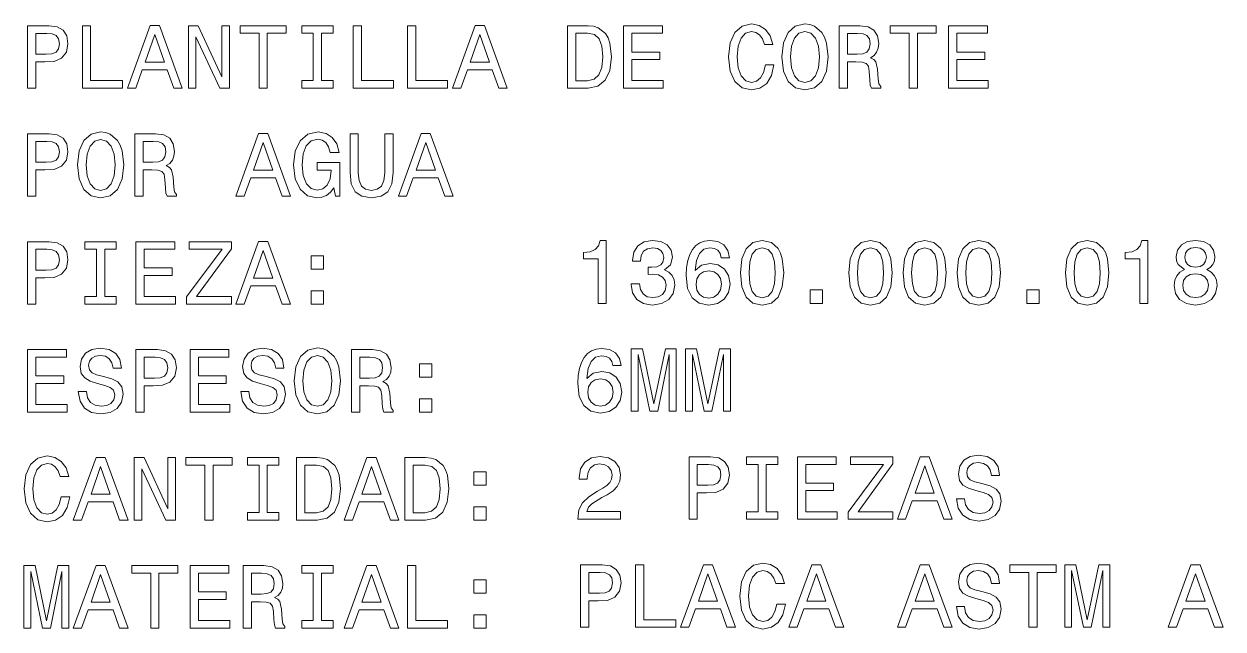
# Model space of a CAD drawing. Extents: x 15 to 1174, y 15 to 826.
# Drawn here: x 92.2 to 159.4, y 663.3 to 697.2 of the extents above; entities that cross this region are included whole.
import ezdxf

# ---------------------------------------------------------------- set-up
doc = ezdxf.new("R2010")
doc.units = 0
doc.layers.get('0').update_dxf_attribs({"linetype": 'CONTINUOUS'})

msp = doc.modelspace()

# ---------------------------------------------------------------- linework, layer by layer
at = {"color": 7, "lineweight": 13}
for points in [[(92.362778, 693.619324), (92.826759, 693.619324), (92.826759, 695.096985), (93.341164, 695.096985), (93.860619, 695.122192), (94.274162, 695.298706), (94.541458, 695.641663), (94.632233, 696.110657), (94.56163, 696.544373), (94.359901, 696.862122), (94.027046, 697.053772), (93.573158, 697.119324), (92.362778, 697.119324)], [(95.439148, 693.619324), (97.688431, 693.619324), (97.688431, 694.042969), (95.90313, 694.042969), (95.90313, 697.119324), (95.439148, 697.119324)], [(97.965805, 693.619324), (98.429787, 693.619324), (98.797935, 694.648132), (100.194916, 694.648132), (100.563065, 693.619324), (101.037132, 693.619324), (99.756149, 697.12439), (99.241745, 697.12439)], [(101.385117, 693.619324), (101.803703, 693.619324), (101.803703, 696.488892), (103.145203, 693.619324), (103.68483, 693.619324), (103.68483, 697.119324), (103.261192, 697.119324), (103.261192, 694.249756), (101.93483, 697.119324), (101.385117, 697.119324)], [(105.339005, 693.619324), (105.802979, 693.619324), (105.802979, 696.695679), (106.862061, 696.695679), (106.862061, 697.119324), (104.274887, 697.119324), (104.274887, 696.695679), (105.339005, 696.695679)], [(108.375031, 694.042969), (107.729492, 694.042969), (107.729492, 693.619324), (109.484543, 693.619324), (109.484543, 694.042969), (108.839005, 694.042969), (108.839005, 696.695679), (109.484543, 696.695679), (109.484543, 697.119324), (107.729492, 697.119324), (107.729492, 696.695679), (108.375031, 696.695679)], [(110.619263, 693.619324), (112.868546, 693.619324), (112.868546, 694.042969), (111.083244, 694.042969), (111.083244, 697.119324), (110.619263, 697.119324)], [(113.655289, 693.619324), (115.904572, 693.619324), (115.904572, 694.042969), (114.119263, 694.042969), (114.119263, 697.119324), (113.655289, 697.119324)], [(116.181946, 693.619324), (116.64592, 693.619324), (117.014076, 694.648132), (118.411057, 694.648132), (118.779205, 693.619324), (119.253273, 693.619324), (117.97229, 697.12439), (117.457886, 697.12439)], [(123.782089, 697.119324), (122.617104, 697.119324), (122.617104, 693.619324), (123.782089, 693.619324), (124.331802, 693.730286), (124.740295, 694.068176), (124.992462, 694.617859), (125.083237, 695.369324), (125.002548, 696.135864), (124.901688, 696.438477), (124.760475, 696.680542), (124.351974, 697.008362), (124.084686, 697.08905)], [(125.764076, 693.619324), (127.983093, 693.619324), (127.983093, 694.042969), (126.22805, 694.042969), (126.22805, 695.228088), (127.791458, 695.228088), (127.791458, 695.646729), (126.22805, 695.646729), (126.22805, 696.695679), (127.942749, 696.695679), (127.942749, 697.119324), (125.764076, 697.119324)], [(133.712204, 694.920471), (133.611328, 694.496826), (133.444916, 694.194275), (133.212921, 694.007629), (132.940582, 693.947144), (132.612778, 694.037903), (132.355576, 694.310242), (132.184097, 694.754028), (132.128632, 695.369324), (132.184097, 695.979553), (132.350525, 696.428406), (132.607727, 696.700745), (132.940582, 696.79657), (133.182663, 696.746155), (133.389435, 696.604919), (133.550812, 696.377991), (133.661774, 696.065308), (134.140869, 696.065308), (133.989578, 696.544373), (133.727325, 696.907532), (133.369263, 697.13446), (132.940582, 697.215149), (132.406006, 697.08905), (131.997498, 696.736023), (131.73526, 696.156067), (131.64447, 695.369324), (131.73526, 694.582581), (131.997498, 694.002625), (132.406006, 693.644531), (132.940582, 693.523499), (133.409607, 693.619324), (133.787842, 693.886597), (134.055145, 694.325378), (134.19635, 694.920471)], [(134.635101, 695.369324), (134.725891, 694.582581), (134.988129, 694.002625), (135.396637, 693.644531), (135.931213, 693.523499), (136.460754, 693.644531), (136.874298, 694.002625), (137.1315, 694.582581), (137.227325, 695.369324), (137.1315, 696.151001), (137.020554, 696.46875), (136.874298, 696.731018), (136.460754, 697.08905), (136.208588, 697.179871), (135.931213, 697.215149), (135.391602, 697.08905), (134.983093, 696.736023), (134.725891, 696.156067)], [(137.842606, 693.619324), (138.311615, 693.619324), (138.311615, 695.096985), (138.790726, 695.096985), (139.143753, 695.081848), (139.365662, 695.01123), (139.486694, 694.844849), (139.537125, 694.547302), (139.562347, 694.093384), (139.592606, 693.795837), (139.653122, 693.619324), (140.182663, 693.619324), (140.182663, 693.715149), (140.066666, 693.856384), (140.026321, 694.118591), (139.991013, 694.683472), (139.905273, 695.102051), (139.789291, 695.233154), (139.607727, 695.328979), (139.809464, 695.455078), (139.950668, 695.631592), (140.041443, 695.853455), (140.071716, 696.120789), (140.001099, 696.544373), (139.799377, 696.862122), (139.466522, 697.053772), (139.012634, 697.119324), (137.842606, 697.119324)], [(141.771271, 693.619324), (142.23526, 693.619324), (142.23526, 696.695679), (143.294327, 696.695679), (143.294327, 697.119324), (140.707153, 697.119324), (140.707153, 696.695679), (141.771271, 696.695679)], [(143.980209, 693.619324), (146.199234, 693.619324), (146.199234, 694.042969), (144.444183, 694.042969), (144.444183, 695.228088), (146.007584, 695.228088), (146.007584, 695.646729), (144.444183, 695.646729), (144.444183, 696.695679), (146.158875, 696.695679), (146.158875, 697.119324), (143.980209, 697.119324)], [(93.447075, 696.690674), (93.749664, 696.6604), (93.971573, 696.564575), (94.102692, 696.388062), (94.148087, 696.110657), (94.097649, 695.818176), (93.961487, 695.641663), (93.729492, 695.550903), (93.411774, 695.525635), (92.826759, 695.525635), (92.826759, 696.690674)], [(98.95932, 695.076843), (99.498947, 696.620056), (100.038574, 695.076843)], [(117.175461, 695.076843), (117.715088, 696.620056), (118.254715, 695.076843)], [(123.74678, 696.700745), (124.130066, 696.625061), (124.392319, 696.393127), (124.54866, 695.979553), (124.599091, 695.369324), (124.54361, 694.779236), (124.387276, 694.365723), (124.11998, 694.118591), (123.74678, 694.037903), (123.086121, 694.037903), (123.086121, 696.700745)], [(135.119263, 695.369324), (135.174744, 695.979553), (135.341156, 696.428406), (135.598358, 696.700745), (135.931213, 696.79657), (136.259033, 696.700745), (136.516235, 696.42334), (136.682663, 695.974487), (136.743179, 695.369324), (136.682663, 694.759094), (136.516235, 694.310242), (136.259033, 694.037903), (135.931213, 693.947144), (135.598358, 694.037903), (135.341156, 694.310242), (135.174744, 694.754028)], [(138.8815, 696.690674), (139.189148, 696.6604), (139.406006, 696.564575), (139.542175, 696.388062), (139.587555, 696.110657), (139.537125, 695.818176), (139.400955, 695.641663), (139.168976, 695.550903), (138.851242, 695.525635), (138.311615, 695.525635), (138.311615, 696.690674)], [(92.362778, 687.57251), (92.826759, 687.57251), (92.826759, 689.050171), (93.341164, 689.050171), (93.860619, 689.075378), (94.274162, 689.251892), (94.541458, 689.594849), (94.632233, 690.063843), (94.56163, 690.497559), (94.359901, 690.815308), (94.027046, 691.006958), (93.573158, 691.07251), (92.362778, 691.07251)], [(95.166817, 689.32251), (95.257591, 688.535767), (95.519844, 687.955811), (95.928345, 687.597717), (96.462921, 687.476685), (96.992462, 687.597717), (97.406006, 687.955811), (97.663216, 688.535767), (97.759033, 689.32251), (97.663216, 690.104187), (97.552261, 690.421936), (97.406006, 690.684204), (96.992462, 691.042236), (96.740303, 691.133057), (96.462921, 691.168335), (95.923302, 691.042236), (95.514801, 690.689209), (95.257591, 690.109253)], [(98.374306, 687.57251), (98.84333, 687.57251), (98.84333, 689.050171), (99.322433, 689.050171), (99.675461, 689.035034), (99.897362, 688.964417), (100.018402, 688.798035), (100.068832, 688.500488), (100.094048, 688.04657), (100.124306, 687.749023), (100.18483, 687.57251), (100.714363, 687.57251), (100.714363, 687.668335), (100.598373, 687.80957), (100.558029, 688.071777), (100.52272, 688.636658), (100.436989, 689.055237), (100.320992, 689.18634), (100.139435, 689.282166), (100.341164, 689.408264), (100.482376, 689.584778), (100.573158, 689.806641), (100.603416, 690.073975), (100.532806, 690.497559), (100.331078, 690.815308), (99.99823, 691.006958), (99.544334, 691.07251), (98.374306, 691.07251)], [(104.037849, 687.57251), (104.501831, 687.57251), (104.869987, 688.601318), (106.26696, 688.601318), (106.635117, 687.57251), (107.109177, 687.57251), (105.828201, 691.077576), (105.313789, 691.077576)], [(109.52993, 688.041504), (109.615662, 687.57251), (109.867828, 687.57251), (109.867828, 689.463745), (108.591888, 689.463745), (108.591888, 689.035034), (109.378632, 689.035034), (109.378632, 689.004761), (109.318115, 688.540833), (109.156731, 688.197876), (108.909607, 687.981018), (108.601974, 687.9104), (108.259033, 688.00116), (107.991745, 688.273499), (107.820274, 688.722351), (107.759758, 689.337646), (107.815231, 689.947876), (107.986702, 690.396729), (108.259033, 690.669067), (108.62719, 690.764893), (108.879349, 690.714417), (109.086121, 690.573242), (109.237419, 690.336182), (109.323151, 690.018494), (109.822433, 690.018494), (109.691315, 690.502625), (109.444191, 690.865723), (109.096207, 691.087646), (108.657448, 691.168335), (108.08252, 691.042236), (107.648804, 690.674072), (107.371429, 690.094116), (107.275604, 689.32251), (107.371429, 688.545837), (107.648804, 687.965881), (108.057304, 687.597717), (108.571716, 687.476685), (108.859177, 687.517029), (109.116379, 687.61792), (109.338287, 687.794434)], [(110.437706, 688.903931), (110.508316, 688.273499), (110.730217, 687.824646), (111.103416, 687.567444), (111.643036, 687.476685), (112.17762, 687.567444), (112.550819, 687.824646), (112.77272, 688.268494), (112.848373, 688.903931), (112.848373, 691.07251), (112.379349, 691.07251), (112.379349, 688.878723), (112.333961, 688.450012), (112.1978, 688.142395), (111.965805, 687.960815), (111.643036, 687.90033), (111.310188, 687.960815), (111.078201, 688.142395), (110.942032, 688.445007), (110.901688, 688.878723), (110.901688, 691.07251), (110.437706, 691.07251)], [(113.14592, 687.57251), (113.609901, 687.57251), (113.978058, 688.601318), (115.375031, 688.601318), (115.743187, 687.57251), (116.217247, 687.57251), (114.936264, 691.077576), (114.42186, 691.077576)], [(93.447075, 690.64386), (93.749664, 690.613586), (93.971573, 690.517761), (94.102692, 690.341248), (94.148087, 690.063843), (94.097649, 689.771362), (93.961487, 689.594849), (93.729492, 689.504089), (93.411774, 689.478821), (92.826759, 689.478821), (92.826759, 690.64386)], [(95.650963, 689.32251), (95.706444, 689.932739), (95.872864, 690.381592), (96.130074, 690.653931), (96.462921, 690.749756), (96.790733, 690.653931), (97.047935, 690.376526), (97.214363, 689.927673), (97.274887, 689.32251), (97.214363, 688.71228), (97.047935, 688.263428), (96.790733, 687.991089), (96.462921, 687.90033), (96.130074, 687.991089), (95.872864, 688.263428), (95.706444, 688.707214)], [(99.413216, 690.64386), (99.720848, 690.613586), (99.937706, 690.517761), (100.073875, 690.341248), (100.119263, 690.063843), (100.068832, 689.771362), (99.932663, 689.594849), (99.700676, 689.504089), (99.38295, 689.478821), (98.84333, 689.478821), (98.84333, 690.64386)], [(105.031372, 689.030029), (105.570992, 690.573242), (106.110619, 689.030029)], [(114.139435, 689.030029), (114.679062, 690.573242), (115.218689, 689.030029)], [(92.362778, 681.525635), (92.826759, 681.525635), (92.826759, 683.003296), (93.341164, 683.003296), (93.860619, 683.028503), (94.274162, 683.205017), (94.541458, 683.547974), (94.632233, 684.016968), (94.56163, 684.450684), (94.359901, 684.768433), (94.027046, 684.960083), (93.573158, 685.025635), (92.362778, 685.025635)], [(96.230934, 681.94928), (95.585403, 681.94928), (95.585403, 681.525635), (97.340446, 681.525635), (97.340446, 681.94928), (96.694916, 681.94928), (96.694916, 684.60199), (97.340446, 684.60199), (97.340446, 685.025635), (95.585403, 685.025635), (95.585403, 684.60199), (96.230934, 684.60199)], [(98.439873, 681.525635), (100.65889, 681.525635), (100.65889, 681.94928), (98.903847, 681.94928), (98.903847, 683.134399), (100.467247, 683.134399), (100.467247, 683.55304), (98.903847, 683.55304), (98.903847, 684.60199), (100.618546, 684.60199), (100.618546, 685.025635), (98.439873, 685.025635)], [(101.279205, 681.525635), (103.790733, 681.525635), (103.790733, 681.94928), (101.833961, 681.94928), (103.790733, 684.627197), (103.790733, 685.025635), (101.415375, 685.025635), (101.415375, 684.60199), (103.266235, 684.60199), (101.279205, 681.929077)], [(104.037849, 681.525635), (104.501831, 681.525635), (104.869987, 682.554443), (106.26696, 682.554443), (106.635117, 681.525635), (107.109177, 681.525635), (105.828201, 685.030701), (105.313789, 685.030701)], [(124.336121, 681.57251), (124.795059, 681.57251), (124.795059, 685.097717), (124.452118, 685.097717), (124.361336, 684.7901), (124.179787, 684.583313), (123.902405, 684.46228), (123.519119, 684.421936), (123.519119, 684.063843), (124.336121, 684.063843)], [(126.192032, 682.671936), (126.192032, 682.636658), (126.27272, 682.152466), (126.509758, 681.789368), (126.88295, 681.557373), (127.37719, 681.471619), (127.901688, 681.557373), (128.295059, 681.779297), (128.547211, 682.132324), (128.638, 682.586182), (128.597656, 682.883728), (128.486694, 683.125793), (128.305145, 683.312439), (128.063065, 683.448608), (128.390884, 683.720947), (128.506866, 684.154663), (128.431229, 684.548035), (128.214371, 684.845581), (127.861343, 685.032166), (127.37719, 685.097717), (126.923302, 685.017029), (126.575317, 684.795105), (126.348373, 684.442078), (126.27272, 683.973083), (126.27272, 683.937805), (126.721573, 683.937805), (126.761917, 684.260559), (126.893036, 684.492554), (127.104858, 684.633728), (127.402405, 684.684204), (127.664658, 684.64386), (127.856293, 684.537903), (127.97229, 684.366455), (128.017685, 684.13446), (127.97229, 683.887329), (127.85125, 683.720947), (127.639435, 683.620056), (127.351974, 683.589783), (127.155289, 683.594849), (127.155289, 683.196411), (127.402405, 683.206543), (127.720131, 683.161133), (127.957161, 683.0401), (128.098373, 682.843384), (128.148804, 682.586182), (128.093323, 682.293701), (127.947075, 682.076843), (127.715088, 681.940674), (127.407448, 681.895264), (127.089722, 681.945679), (126.857735, 682.096985), (126.711487, 682.33905), (126.656006, 682.671936)], [(131.70932, 684.129456), (131.613495, 684.537903), (131.391602, 684.840515), (131.04866, 685.032166), (130.604858, 685.097717), (130.307312, 685.062439), (130.050095, 684.966614), (129.823151, 684.810242), (129.631516, 684.588379), (129.480209, 684.310974), (129.369263, 683.973083), (129.29866, 683.574646), (129.278488, 683.125793), (129.359177, 682.409668), (129.606293, 681.890259), (130.004715, 681.577576), (130.549377, 681.471619), (131.038574, 681.562439), (131.411774, 681.799438), (131.653839, 682.172668), (131.739578, 682.646729), (131.653839, 683.125793), (131.42186, 683.493958), (131.063782, 683.725952), (130.61998, 683.806641), (130.140884, 683.705811), (129.782806, 683.418335), (129.858459, 683.973083), (130.019836, 684.371521), (130.266953, 684.608521), (130.609894, 684.689209), (130.862061, 684.648865), (131.053696, 684.542969), (131.179779, 684.366455), (131.245346, 684.129456)], [(132.31955, 683.282166), (132.395203, 682.490356), (132.632233, 681.925537), (133.010468, 681.582581), (133.534973, 681.471619), (134.054428, 681.582581), (134.432663, 681.925537), (134.664658, 682.490356), (134.745346, 683.282166), (134.664658, 684.068909), (134.568832, 684.381592), (134.432663, 684.638794), (134.054428, 684.98175), (133.534973, 685.097717), (133.010468, 684.98175), (132.632233, 684.633728), (132.395203, 684.068909)], [(138.391602, 683.282166), (138.467255, 682.490356), (138.704285, 681.925537), (139.08252, 681.582581), (139.607025, 681.471619), (140.126465, 681.582581), (140.504715, 681.925537), (140.736694, 682.490356), (140.817398, 683.282166), (140.736694, 684.068909), (140.640884, 684.381592), (140.504715, 684.638794), (140.126465, 684.98175), (139.607025, 685.097717), (139.08252, 684.98175), (138.704285, 684.633728), (138.467255, 684.068909)], [(141.427628, 683.282166), (141.503265, 682.490356), (141.740295, 681.925537), (142.118546, 681.582581), (142.643036, 681.471619), (143.162491, 681.582581), (143.540741, 681.925537), (143.77272, 682.490356), (143.853409, 683.282166), (143.77272, 684.068909), (143.67691, 684.381592), (143.540741, 684.638794), (143.162491, 684.98175), (142.643036, 685.097717), (142.118546, 684.98175), (141.740295, 684.633728), (141.503265, 684.068909)], [(144.463654, 683.282166), (144.539291, 682.490356), (144.776321, 681.925537), (145.154572, 681.582581), (145.679062, 681.471619), (146.198517, 681.582581), (146.576752, 681.925537), (146.808746, 682.490356), (146.889435, 683.282166), (146.808746, 684.068909), (146.712921, 684.381592), (146.576752, 684.638794), (146.198517, 684.98175), (145.679062, 685.097717), (145.154572, 684.98175), (144.776321, 684.633728), (144.539291, 684.068909)], [(150.53569, 683.282166), (150.611343, 682.490356), (150.848373, 681.925537), (151.226608, 681.582581), (151.751114, 681.471619), (152.270569, 681.582581), (152.648804, 681.925537), (152.880798, 682.490356), (152.961487, 683.282166), (152.880798, 684.068909), (152.784973, 684.381592), (152.648804, 684.638794), (152.270569, 684.98175), (151.751114, 685.097717), (151.226608, 684.98175), (150.848373, 684.633728), (150.611343, 684.068909)], [(154.69635, 681.57251), (155.155289, 681.57251), (155.155289, 685.097717), (154.812347, 685.097717), (154.721573, 684.7901), (154.540009, 684.583313), (154.262634, 684.46228), (153.879349, 684.421936), (153.879349, 684.063843), (154.69635, 684.063843)], [(157.197784, 683.458679), (156.940582, 683.317444), (156.764069, 683.120789), (156.653122, 682.873657), (156.617828, 682.576111), (156.698517, 682.127258), (156.930496, 681.779297), (157.308746, 681.557373), (157.823151, 681.471619), (158.33252, 681.557373), (158.710754, 681.779297), (158.942749, 682.127258), (159.028488, 682.576111), (158.988144, 682.873657), (158.882233, 683.120789), (158.700684, 683.317444), (158.448517, 683.458679), (158.650238, 683.579712), (158.791458, 683.746155), (158.877182, 683.947876), (158.90744, 684.195007), (158.826752, 684.55304), (158.614944, 684.840515), (158.272003, 685.0271), (157.823151, 685.097717), (157.369263, 685.0271), (157.026321, 684.840515), (156.809464, 684.55304), (156.73381, 684.195007), (156.759033, 683.947876), (156.844772, 683.746155)], [(93.447075, 684.596985), (93.749664, 684.566711), (93.971573, 684.470886), (94.102692, 684.294373), (94.148087, 684.016968), (94.097649, 683.724487), (93.961487, 683.547974), (93.729492, 683.457214), (93.411774, 683.431946), (92.826759, 683.431946), (92.826759, 684.596985)], [(105.031372, 682.983154), (105.570992, 684.526367), (106.110619, 682.983154)], [(108.259033, 683.482422), (108.955002, 683.482422), (108.955002, 684.233826), (108.259033, 684.233826)], [(132.803696, 683.282166), (132.844055, 683.892395), (132.970123, 684.331177), (133.197083, 684.588379), (133.534973, 684.679138), (133.867828, 684.588379), (134.094772, 684.331177), (134.220856, 683.892395), (134.2612, 683.282166), (134.220856, 682.66687), (134.094772, 682.228149), (133.867828, 681.970947), (133.534973, 681.885193), (133.197083, 681.970947), (132.970123, 682.228149), (132.844055, 682.66687)], [(138.875748, 683.282166), (138.916092, 683.892395), (139.042175, 684.331177), (139.269119, 684.588379), (139.607025, 684.679138), (139.939865, 684.588379), (140.166809, 684.331177), (140.292892, 683.892395), (140.333237, 683.282166), (140.292892, 682.66687), (140.166809, 682.228149), (139.939865, 681.970947), (139.607025, 681.885193), (139.269119, 681.970947), (139.042175, 682.228149), (138.916092, 682.66687)], [(141.911774, 683.282166), (141.952118, 683.892395), (142.078201, 684.331177), (142.305145, 684.588379), (142.643036, 684.679138), (142.975891, 684.588379), (143.202835, 684.331177), (143.328918, 683.892395), (143.369263, 683.282166), (143.328918, 682.66687), (143.202835, 682.228149), (142.975891, 681.970947), (142.643036, 681.885193), (142.305145, 681.970947), (142.078201, 682.228149), (141.952118, 682.66687)], [(144.9478, 683.282166), (144.988144, 683.892395), (145.114227, 684.331177), (145.341171, 684.588379), (145.679062, 684.679138), (146.011917, 684.588379), (146.238861, 684.331177), (146.364944, 683.892395), (146.405289, 683.282166), (146.364944, 682.66687), (146.238861, 682.228149), (146.011917, 681.970947), (145.679062, 681.885193), (145.341171, 681.970947), (145.114227, 682.228149), (144.988144, 682.66687)], [(151.019836, 683.282166), (151.060181, 683.892395), (151.186264, 684.331177), (151.413208, 684.588379), (151.751114, 684.679138), (152.083954, 684.588379), (152.310913, 684.331177), (152.436981, 683.892395), (152.477325, 683.282166), (152.436981, 682.66687), (152.310913, 682.228149), (152.083954, 681.970947), (151.751114, 681.885193), (151.413208, 681.970947), (151.186264, 682.228149), (151.060181, 682.66687)], [(157.212921, 684.154663), (157.253265, 684.376526), (157.374298, 684.548035), (157.565948, 684.653931), (157.823151, 684.694275), (158.075317, 684.653931), (158.266953, 684.548035), (158.388, 684.376526), (158.43338, 684.154663), (158.388, 683.927673), (158.266953, 683.75116), (158.075317, 683.635193), (157.823151, 683.599915), (157.565948, 683.640259), (157.374298, 683.75116), (157.253265, 683.927673)], [(131.250397, 682.641663), (131.194916, 682.323975), (131.053696, 682.081848), (130.826752, 681.920471), (130.544342, 681.870056), (130.24678, 681.920471), (130.019836, 682.076843), (129.873581, 682.318909), (129.828201, 682.636658), (129.878632, 682.949341), (130.019836, 683.18634), (130.251831, 683.337646), (130.564514, 683.393127), (130.836838, 683.337646), (131.053696, 683.191406), (131.194916, 682.954346)], [(157.101974, 682.586182), (157.147369, 682.853516), (157.29361, 683.055237), (157.520569, 683.18634), (157.823151, 683.23175), (158.120697, 683.18634), (158.347656, 683.055237), (158.493896, 682.853516), (158.544342, 682.586182), (158.493896, 682.298706), (158.347656, 682.081848), (158.120697, 681.940674), (157.823151, 681.895264), (157.520569, 681.940674), (157.29361, 682.081848), (157.147369, 682.298706)], [(108.259033, 681.525635), (108.955002, 681.525635), (108.955002, 682.2771), (108.259033, 682.2771)], [(136.223007, 681.57251), (136.918976, 681.57251), (136.918976, 682.323975), (136.223007, 682.323975)], [(148.367096, 681.57251), (149.063065, 681.57251), (149.063065, 682.323975), (148.367096, 682.323975)], [(92.367821, 675.478821), (94.586845, 675.478821), (94.586845, 675.902466), (92.831802, 675.902466), (92.831802, 677.087585), (94.395203, 677.087585), (94.395203, 677.506226), (92.831802, 677.506226), (92.831802, 678.555176), (94.546501, 678.555176), (94.546501, 678.978821), (92.367821, 678.978821)], [(95.666092, 676.633728), (95.207161, 676.633728), (95.308029, 676.099121), (95.560188, 675.70575), (95.948517, 675.46875), (96.473007, 675.382996), (96.992462, 675.463684), (97.380791, 675.685608), (97.627907, 676.033569), (97.718689, 676.492493), (97.643036, 676.906067), (97.431221, 677.17334), (97.088287, 677.349854), (96.629349, 677.480957), (96.235977, 677.576782), (95.978775, 677.687744), (95.83252, 677.849121), (95.787132, 678.101318), (95.83252, 678.328247), (95.963646, 678.499695), (96.165375, 678.615723), (96.442749, 678.656067), (96.725174, 678.605652), (96.947075, 678.469482), (97.09333, 678.242493), (97.163933, 677.934875), (97.622864, 677.934875), (97.622864, 677.944946), (97.542175, 678.419006), (97.305145, 678.772034), (96.931946, 678.993958), (96.42762, 679.06958), (95.973732, 678.993958), (95.620705, 678.782104), (95.393761, 678.454346), (95.313072, 678.030701), (95.378632, 677.652466), (95.570274, 677.395264), (95.872864, 677.223755), (96.286407, 677.092651), (96.694916, 676.976685), (97.002548, 676.865723), (97.189148, 676.704346), (97.254715, 676.442078), (97.194191, 676.174805), (97.037849, 675.973083), (96.800819, 675.846985), (96.493187, 675.806641), (96.150246, 675.862122), (95.887993, 676.023499), (95.721573, 676.285767)], [(98.43483, 675.478821), (98.898804, 675.478821), (98.898804, 676.956482), (99.413216, 676.956482), (99.932663, 676.981689), (100.346207, 677.158203), (100.613503, 677.50116), (100.704277, 677.970154), (100.633675, 678.40387), (100.431946, 678.721619), (100.099091, 678.913269), (99.645203, 678.978821), (98.43483, 678.978821)], [(101.475891, 675.478821), (103.694916, 675.478821), (103.694916, 675.902466), (101.939873, 675.902466), (101.939873, 677.087585), (103.503273, 677.087585), (103.503273, 677.506226), (101.939873, 677.506226), (101.939873, 678.555176), (103.654572, 678.555176), (103.654572, 678.978821), (101.475891, 678.978821)], [(104.774162, 676.633728), (104.315231, 676.633728), (104.416092, 676.099121), (104.668259, 675.70575), (105.056587, 675.46875), (105.581078, 675.382996), (106.100533, 675.463684), (106.488861, 675.685608), (106.735977, 676.033569), (106.826759, 676.492493), (106.751106, 676.906067), (106.539291, 677.17334), (106.19635, 677.349854), (105.737419, 677.480957), (105.344048, 677.576782), (105.086845, 677.687744), (104.94059, 677.849121), (104.895203, 678.101318), (104.94059, 678.328247), (105.071716, 678.499695), (105.273445, 678.615723), (105.550819, 678.656067), (105.833244, 678.605652), (106.055145, 678.469482), (106.201401, 678.242493), (106.272003, 677.934875), (106.730934, 677.934875), (106.730934, 677.944946), (106.650246, 678.419006), (106.413216, 678.772034), (106.040016, 678.993958), (105.53569, 679.06958), (105.081802, 678.993958), (104.728775, 678.782104), (104.501831, 678.454346), (104.421135, 678.030701), (104.486702, 677.652466), (104.678345, 677.395264), (104.980934, 677.223755), (105.394478, 677.092651), (105.802979, 676.976685), (106.110619, 676.865723), (106.297218, 676.704346), (106.362778, 676.442078), (106.302261, 676.174805), (106.14592, 675.973083), (105.90889, 675.846985), (105.601257, 675.806641), (105.258316, 675.862122), (104.996063, 676.023499), (104.829636, 676.285767)], [(107.310905, 677.228821), (107.401688, 676.442078), (107.663933, 675.862122), (108.072433, 675.504028), (108.607018, 675.382996), (109.136559, 675.504028), (109.550102, 675.862122), (109.807304, 676.442078), (109.903122, 677.228821), (109.807304, 678.010498), (109.69635, 678.328247), (109.550102, 678.590515), (109.136559, 678.948547), (108.884392, 679.039368), (108.607018, 679.074646), (108.06739, 678.948547), (107.65889, 678.59552), (107.401688, 678.015564)], [(110.518402, 675.478821), (110.987419, 675.478821), (110.987419, 676.956482), (111.46653, 676.956482), (111.81955, 676.941345), (112.041458, 676.870728), (112.162491, 676.704346), (112.212921, 676.406799), (112.238144, 675.952881), (112.268402, 675.655334), (112.328918, 675.478821), (112.858459, 675.478821), (112.858459, 675.574646), (112.742462, 675.715881), (112.702118, 675.978088), (112.666817, 676.542969), (112.581085, 676.961548), (112.465088, 677.092651), (112.283531, 677.188477), (112.48526, 677.314575), (112.626465, 677.491089), (112.717247, 677.712952), (112.747505, 677.980286), (112.676903, 678.40387), (112.475174, 678.721619), (112.142319, 678.913269), (111.688431, 678.978821), (110.518402, 678.978821)], [(125.637276, 678.082581), (125.541458, 678.491028), (125.31955, 678.79364), (124.976616, 678.985291), (124.532806, 679.050842), (124.23526, 679.015564), (123.978058, 678.919739), (123.751106, 678.763367), (123.559464, 678.541504), (123.408173, 678.264099), (123.297218, 677.926208), (123.226616, 677.527771), (123.206444, 677.078918), (123.287132, 676.362793), (123.534248, 675.843384), (123.932663, 675.530701), (124.477333, 675.424744), (124.96653, 675.515564), (125.339722, 675.752563), (125.581802, 676.125793), (125.667534, 676.599854), (125.581802, 677.078918), (125.349815, 677.447083), (124.991745, 677.679077), (124.547935, 677.759766), (124.068832, 677.658936), (123.710762, 677.37146), (123.786415, 677.926208), (123.947792, 678.324646), (124.194916, 678.561646), (124.537849, 678.642334), (124.790016, 678.60199), (124.981659, 678.496094), (125.107735, 678.31958), (125.173302, 678.082581)], [(126.202118, 675.525635), (126.590446, 675.525635), (126.590446, 678.702881), (127.246063, 675.525635), (127.679787, 675.525635), (128.330353, 678.702881), (128.330353, 675.525635), (128.723724, 675.525635), (128.723724, 679.025635), (128.108459, 679.025635), (127.462921, 675.939209), (126.822433, 679.025635), (126.202118, 679.025635)], [(129.238144, 675.525635), (129.626465, 675.525635), (129.626465, 678.702881), (130.282089, 675.525635), (130.715805, 675.525635), (131.366379, 678.702881), (131.366379, 675.525635), (131.75975, 675.525635), (131.75975, 679.025635), (131.144485, 679.025635), (130.498947, 675.939209), (129.858459, 679.025635), (129.238144, 679.025635)], [(99.519119, 678.550171), (99.821716, 678.519897), (100.043617, 678.424072), (100.174744, 678.247559), (100.220131, 677.970154), (100.169693, 677.677673), (100.033531, 677.50116), (99.801544, 677.4104), (99.483818, 677.385132), (98.898804, 677.385132), (98.898804, 678.550171)], [(107.795059, 677.228821), (107.850533, 677.83905), (108.01696, 678.287903), (108.274162, 678.560242), (108.607018, 678.656067), (108.93483, 678.560242), (109.192032, 678.282837), (109.358459, 677.833984), (109.418976, 677.228821), (109.358459, 676.618591), (109.192032, 676.169739), (108.93483, 675.8974), (108.607018, 675.806641), (108.274162, 675.8974), (108.01696, 676.169739), (107.850533, 676.613525)], [(111.557304, 678.550171), (111.864944, 678.519897), (112.081802, 678.424072), (112.217972, 678.247559), (112.263359, 677.970154), (112.212921, 677.677673), (112.076759, 677.50116), (111.844772, 677.4104), (111.527046, 677.385132), (110.987419, 677.385132), (110.987419, 678.550171)], [(114.331085, 677.435608), (115.027046, 677.435608), (115.027046, 678.187012), (114.331085, 678.187012)], [(125.178345, 676.594788), (125.122864, 676.2771), (124.981659, 676.034973), (124.754715, 675.873596), (124.47229, 675.823181), (124.174744, 675.873596), (123.947792, 676.029968), (123.801544, 676.272034), (123.756149, 676.589783), (123.806587, 676.902466), (123.947792, 677.139465), (124.179787, 677.290771), (124.492462, 677.346252), (124.764801, 677.290771), (124.981659, 677.144531), (125.122864, 676.907471)], [(114.331085, 675.478821), (115.027046, 675.478821), (115.027046, 676.230286), (114.331085, 676.230286)], [(94.243904, 670.733154), (94.143036, 670.309509), (93.976616, 670.006958), (93.744621, 669.820312), (93.47229, 669.759827), (93.144478, 669.850586), (92.887276, 670.122925), (92.715805, 670.566711), (92.660332, 671.182007), (92.715805, 671.792236), (92.882233, 672.241089), (93.139435, 672.513428), (93.47229, 672.609253), (93.714363, 672.558838), (93.921135, 672.417603), (94.08252, 672.190674), (94.193474, 671.877991), (94.672577, 671.877991), (94.521278, 672.357056), (94.259033, 672.720215), (93.900963, 672.947144), (93.47229, 673.027832), (92.937706, 672.901733), (92.529205, 672.548706), (92.26696, 671.96875), (92.176178, 671.182007), (92.26696, 670.395264), (92.529205, 669.815308), (92.937706, 669.457214), (93.47229, 669.336182), (93.941307, 669.432007), (94.31955, 669.69928), (94.586845, 670.138062), (94.728058, 670.733154)], [(94.929787, 669.432007), (95.393761, 669.432007), (95.761917, 670.460815), (97.15889, 670.460815), (97.527046, 669.432007), (98.001106, 669.432007), (96.720131, 672.937073), (96.205719, 672.937073)], [(98.349091, 669.432007), (98.767677, 669.432007), (98.767677, 672.301575), (100.109177, 669.432007), (100.648804, 669.432007), (100.648804, 672.932007), (100.225174, 672.932007), (100.225174, 670.062439), (98.898804, 672.932007), (98.349091, 672.932007)], [(102.302979, 669.432007), (102.76696, 669.432007), (102.76696, 672.508362), (103.826035, 672.508362), (103.826035, 672.932007), (101.238861, 672.932007), (101.238861, 672.508362), (102.302979, 672.508362)], [(105.339005, 669.855652), (104.693474, 669.855652), (104.693474, 669.432007), (106.448517, 669.432007), (106.448517, 669.855652), (105.802979, 669.855652), (105.802979, 672.508362), (106.448517, 672.508362), (106.448517, 672.932007), (104.693474, 672.932007), (104.693474, 672.508362), (105.339005, 672.508362)], [(108.601974, 672.932007), (107.436989, 672.932007), (107.436989, 669.432007), (108.601974, 669.432007), (109.151688, 669.542969), (109.560188, 669.880859), (109.812347, 670.430542), (109.903122, 671.182007), (109.822433, 671.948547), (109.721573, 672.25116), (109.58036, 672.493225), (109.17186, 672.821045), (108.904572, 672.901733)], [(110.109901, 669.432007), (110.573875, 669.432007), (110.942032, 670.460815), (112.339005, 670.460815), (112.707161, 669.432007), (113.181229, 669.432007), (111.900246, 672.937073), (111.385834, 672.937073)], [(114.674019, 672.932007), (113.509033, 672.932007), (113.509033, 669.432007), (114.674019, 669.432007), (115.223732, 669.542969), (115.632233, 669.880859), (115.884399, 670.430542), (115.975174, 671.182007), (115.894485, 671.948547), (115.793617, 672.25116), (115.652405, 672.493225), (115.243904, 672.821045), (114.976616, 672.901733)], [(123.19635, 669.478821), (125.601974, 669.478821), (125.601974, 669.912537), (123.700676, 669.912537), (123.806587, 670.149597), (123.988144, 670.346252), (124.547935, 670.704346), (124.84549, 670.855652), (125.178345, 671.07251), (125.415375, 671.324646), (125.551544, 671.622192), (125.601974, 671.960083), (125.516235, 672.383728), (125.279205, 672.716553), (124.916092, 672.928406), (124.447075, 673.004028), (123.962921, 672.918274), (123.594772, 672.681274), (123.357735, 672.30304), (123.277046, 671.803772), (123.277046, 671.733154), (123.735977, 671.733154), (123.735977, 671.773499), (123.781364, 672.116455), (123.917534, 672.368591), (124.134392, 672.529968), (124.42186, 672.585449), (124.714363, 672.535034), (124.931221, 672.408936), (125.072433, 672.21228), (125.122864, 671.965149), (125.087563, 671.733154), (124.991745, 671.536438), (124.83036, 671.36499), (124.608459, 671.213684), (124.310905, 671.052307), (123.816673, 670.739624), (123.468689, 670.406799), (123.261917, 670.003296), (123.19635, 669.493958)], [(129.43483, 669.478821), (129.898804, 669.478821), (129.898804, 670.956482), (130.413208, 670.956482), (130.932663, 670.981689), (131.346207, 671.158203), (131.613495, 671.50116), (131.704285, 671.970154), (131.633667, 672.40387), (131.431946, 672.721619), (131.099091, 672.913269), (130.645203, 672.978821), (129.43483, 672.978821)], [(133.302979, 669.902466), (132.657455, 669.902466), (132.657455, 669.478821), (134.412491, 669.478821), (134.412491, 669.902466), (133.766953, 669.902466), (133.766953, 672.555176), (134.412491, 672.555176), (134.412491, 672.978821), (132.657455, 672.978821), (132.657455, 672.555176), (133.302979, 672.555176)], [(135.511917, 669.478821), (137.730942, 669.478821), (137.730942, 669.902466), (135.975891, 669.902466), (135.975891, 671.087585), (137.539291, 671.087585), (137.539291, 671.506226), (135.975891, 671.506226), (135.975891, 672.555176), (137.690582, 672.555176), (137.690582, 672.978821), (135.511917, 672.978821)], [(138.351257, 669.478821), (140.862778, 669.478821), (140.862778, 669.902466), (138.906006, 669.902466), (140.862778, 672.580383), (140.862778, 672.978821), (138.487427, 672.978821), (138.487427, 672.555176), (140.338287, 672.555176), (138.351257, 669.882263)], [(141.109894, 669.478821), (141.573883, 669.478821), (141.942032, 670.507629), (143.339005, 670.507629), (143.707153, 669.478821), (144.181229, 669.478821), (142.900238, 672.983887), (142.385834, 672.983887)], [(144.882233, 670.633728), (144.423294, 670.633728), (144.52417, 670.099121), (144.776321, 669.70575), (145.164658, 669.46875), (145.689148, 669.382996), (146.208603, 669.463684), (146.596924, 669.685608), (146.844055, 670.033569), (146.93483, 670.492493), (146.859177, 670.906067), (146.647369, 671.17334), (146.304428, 671.349854), (145.84549, 671.480957), (145.452118, 671.576782), (145.194916, 671.687744), (145.04866, 671.849121), (145.003265, 672.101318), (145.04866, 672.328247), (145.179779, 672.499695), (145.381516, 672.615723), (145.65889, 672.656067), (145.941315, 672.605652), (146.163208, 672.469482), (146.309464, 672.242493), (146.380066, 671.934875), (146.839005, 671.934875), (146.839005, 671.944946), (146.758316, 672.419006), (146.521286, 672.772034), (146.148087, 672.993958), (145.643768, 673.06958), (145.189865, 672.993958), (144.836853, 672.782104), (144.609894, 672.454346), (144.529205, 672.030701), (144.594772, 671.652466), (144.786407, 671.395264), (145.089005, 671.223755), (145.502548, 671.092651), (145.911057, 670.976685), (146.218689, 670.865723), (146.405289, 670.704346), (146.470856, 670.442078), (146.410339, 670.174805), (146.253998, 669.973083), (146.016968, 669.846985), (145.70932, 669.806641), (145.366379, 669.862122), (145.104141, 670.023499), (144.937714, 670.285767)], [(95.923302, 670.889526), (96.462921, 672.432739), (97.002548, 670.889526)], [(108.566673, 672.513428), (108.949959, 672.437744), (109.212204, 672.205811), (109.368546, 671.792236), (109.418976, 671.182007), (109.363503, 670.591919), (109.207161, 670.178406), (108.939873, 669.931274), (108.566673, 669.850586), (107.906006, 669.850586), (107.906006, 672.513428)], [(111.103416, 670.889526), (111.643036, 672.432739), (112.182663, 670.889526)], [(114.638718, 672.513428), (115.022003, 672.437744), (115.284256, 672.205811), (115.44059, 671.792236), (115.491028, 671.182007), (115.435547, 670.591919), (115.279205, 670.178406), (115.011917, 669.931274), (114.638718, 669.850586), (113.978058, 669.850586), (113.978058, 672.513428)], [(117.367104, 671.388794), (118.063065, 671.388794), (118.063065, 672.140198), (117.367104, 672.140198)], [(130.519119, 672.550171), (130.821716, 672.519897), (131.04361, 672.424072), (131.174744, 672.247559), (131.220123, 671.970154), (131.169693, 671.677673), (131.033524, 671.50116), (130.801544, 671.4104), (130.483826, 671.385132), (129.898804, 671.385132), (129.898804, 672.550171)], [(142.103409, 670.93634), (142.643036, 672.479553), (143.182663, 670.93634)], [(117.367104, 669.432007), (118.063065, 669.432007), (118.063065, 670.183472), (117.367104, 670.183472)], [(92.166092, 663.385193), (92.55442, 663.385193), (92.55442, 666.562439), (93.210045, 663.385193), (93.643761, 663.385193), (94.294334, 666.562439), (94.294334, 663.385193), (94.687706, 663.385193), (94.687706, 666.885193), (94.072433, 666.885193), (93.426903, 663.798767), (92.786415, 666.885193), (92.166092, 666.885193)], [(94.929787, 663.385193), (95.393761, 663.385193), (95.761917, 664.414001), (97.15889, 664.414001), (97.527046, 663.385193), (98.001106, 663.385193), (96.720131, 666.890259), (96.205719, 666.890259)], [(99.26696, 663.385193), (99.730934, 663.385193), (99.730934, 666.461548), (100.790016, 666.461548), (100.790016, 666.885193), (98.202835, 666.885193), (98.202835, 666.461548), (99.26696, 666.461548)], [(101.475891, 663.385193), (103.694916, 663.385193), (103.694916, 663.808838), (101.939873, 663.808838), (101.939873, 664.993958), (103.503273, 664.993958), (103.503273, 665.412598), (101.939873, 665.412598), (101.939873, 666.461548), (103.654572, 666.461548), (103.654572, 666.885193), (101.475891, 666.885193)], [(104.44635, 663.385193), (104.915375, 663.385193), (104.915375, 664.862854), (105.394478, 664.862854), (105.747505, 664.847717), (105.969406, 664.7771), (106.090446, 664.610718), (106.140877, 664.313171), (106.166092, 663.859253), (106.19635, 663.561707), (106.256874, 663.385193), (106.786407, 663.385193), (106.786407, 663.481018), (106.670418, 663.622253), (106.630074, 663.88446), (106.594772, 664.449341), (106.509033, 664.86792), (106.393036, 664.999023), (106.211487, 665.094849), (106.413216, 665.220947), (106.55442, 665.397461), (106.645203, 665.619324), (106.675461, 665.886658), (106.604858, 666.310242), (106.40313, 666.627991), (106.070274, 666.819641), (105.616379, 666.885193), (104.44635, 666.885193)], [(108.375031, 663.808838), (107.729492, 663.808838), (107.729492, 663.385193), (109.484543, 663.385193), (109.484543, 663.808838), (108.839005, 663.808838), (108.839005, 666.461548), (109.484543, 666.461548), (109.484543, 666.885193), (107.729492, 666.885193), (107.729492, 666.461548), (108.375031, 666.461548)], [(110.109901, 663.385193), (110.573875, 663.385193), (110.942032, 664.414001), (112.339005, 664.414001), (112.707161, 663.385193), (113.181229, 663.385193), (111.900246, 666.890259), (111.385834, 666.890259)], [(113.655289, 663.385193), (115.904572, 663.385193), (115.904572, 663.808838), (114.119263, 663.808838), (114.119263, 666.885193), (113.655289, 666.885193)], [(123.362778, 663.432007), (123.826759, 663.432007), (123.826759, 664.909668), (124.341164, 664.909668), (124.860619, 664.934875), (125.274162, 665.111389), (125.541458, 665.454346), (125.632233, 665.92334), (125.56163, 666.357056), (125.359901, 666.674805), (125.027046, 666.866455), (124.573158, 666.932007), (123.362778, 666.932007)], [(126.439148, 663.432007), (128.688431, 663.432007), (128.688431, 663.855652), (126.90313, 663.855652), (126.90313, 666.932007), (126.439148, 666.932007)], [(128.965805, 663.432007), (129.429779, 663.432007), (129.797943, 664.460815), (131.194916, 664.460815), (131.563065, 663.432007), (132.03714, 663.432007), (130.756149, 666.937073), (130.241745, 666.937073)], [(134.351974, 664.733154), (134.251114, 664.309509), (134.084686, 664.006958), (133.852692, 663.820312), (133.580353, 663.759827), (133.252548, 663.850586), (132.995346, 664.122925), (132.823883, 664.566711), (132.768402, 665.182007), (132.823883, 665.792236), (132.990295, 666.241089), (133.247513, 666.513428), (133.580353, 666.609253), (133.822433, 666.558838), (134.029205, 666.417603), (134.190582, 666.190674), (134.301544, 665.877991), (134.780655, 665.877991), (134.629349, 666.357056), (134.367096, 666.720215), (134.009033, 666.947144), (133.580353, 667.027832), (133.045776, 666.901733), (132.637268, 666.548706), (132.375031, 665.96875), (132.284256, 665.182007), (132.375031, 664.395264), (132.637268, 663.815308), (133.045776, 663.457214), (133.580353, 663.336182), (134.049377, 663.432007), (134.427628, 663.69928), (134.694916, 664.138062), (134.836121, 664.733154)], [(135.037857, 663.432007), (135.501831, 663.432007), (135.86998, 664.460815), (137.266953, 664.460815), (137.635117, 663.432007), (138.109177, 663.432007), (136.828201, 666.937073), (136.313782, 666.937073)], [(141.109894, 663.432007), (141.573883, 663.432007), (141.942032, 664.460815), (143.339005, 664.460815), (143.707153, 663.432007), (144.181229, 663.432007), (142.900238, 666.937073), (142.385834, 666.937073)], [(144.882233, 664.586914), (144.423294, 664.586914), (144.52417, 664.052307), (144.776321, 663.658936), (145.164658, 663.421936), (145.689148, 663.336182), (146.208603, 663.41687), (146.596924, 663.638794), (146.844055, 663.986755), (146.93483, 664.445679), (146.859177, 664.859253), (146.647369, 665.126526), (146.304428, 665.30304), (145.84549, 665.434143), (145.452118, 665.529968), (145.194916, 665.64093), (145.04866, 665.802307), (145.003265, 666.054504), (145.04866, 666.281433), (145.179779, 666.452881), (145.381516, 666.568909), (145.65889, 666.609253), (145.941315, 666.558838), (146.163208, 666.422668), (146.309464, 666.195679), (146.380066, 665.888062), (146.839005, 665.888062), (146.839005, 665.898132), (146.758316, 666.372192), (146.521286, 666.72522), (146.148087, 666.947144), (145.643768, 667.022766), (145.189865, 666.947144), (144.836853, 666.735352), (144.609894, 666.407532), (144.529205, 665.983887), (144.594772, 665.605652), (144.786407, 665.34845), (145.089005, 665.176941), (145.502548, 665.045837), (145.911057, 664.929871), (146.218689, 664.818909), (146.405289, 664.657532), (146.470856, 664.395264), (146.410339, 664.127991), (146.253998, 663.92627), (146.016968, 663.800171), (145.70932, 663.759827), (145.366379, 663.815308), (145.104141, 663.976685), (144.937714, 664.238953)], [(148.483093, 663.432007), (148.947083, 663.432007), (148.947083, 666.508362), (150.006149, 666.508362), (150.006149, 666.932007), (147.418976, 666.932007), (147.418976, 666.508362), (148.483093, 666.508362)], [(150.490295, 663.432007), (150.878632, 663.432007), (150.878632, 666.609253), (151.534256, 663.432007), (151.967972, 663.432007), (152.618546, 666.609253), (152.618546, 663.432007), (153.011917, 663.432007), (153.011917, 666.932007), (152.396637, 666.932007), (151.751114, 663.845581), (151.110626, 666.932007), (150.490295, 666.932007)], [(156.290009, 663.432007), (156.753998, 663.432007), (157.122147, 664.460815), (158.519119, 664.460815), (158.887268, 663.432007), (159.361328, 663.432007), (158.080353, 666.937073), (157.565948, 666.937073)], [(95.923302, 664.842712), (96.462921, 666.385925), (97.002548, 664.842712)], [(105.48526, 666.456543), (105.792892, 666.42627), (106.00975, 666.330444), (106.14592, 666.153931), (106.191315, 665.876526), (106.140877, 665.584045), (106.004715, 665.407532), (105.77272, 665.316772), (105.455002, 665.291504), (104.915375, 665.291504), (104.915375, 666.456543)], [(111.103416, 664.842712), (111.643036, 666.385925), (112.182663, 664.842712)], [(117.367104, 665.34198), (118.063065, 665.34198), (118.063065, 666.093384), (117.367104, 666.093384)], [(124.447075, 666.503357), (124.749664, 666.473083), (124.971573, 666.377258), (125.102692, 666.200745), (125.148087, 665.92334), (125.097649, 665.630859), (124.961487, 665.454346), (124.729492, 665.363586), (124.411774, 665.338318), (123.826759, 665.338318), (123.826759, 666.503357)], [(129.95932, 664.889526), (130.498947, 666.432739), (131.038574, 664.889526)], [(136.031372, 664.889526), (136.570999, 666.432739), (137.110626, 664.889526)], [(142.103409, 664.889526), (142.643036, 666.432739), (143.182663, 664.889526)], [(157.283524, 664.889526), (157.823151, 666.432739), (158.362778, 664.889526)], [(117.367104, 663.385193), (118.063065, 663.385193), (118.063065, 664.136658), (117.367104, 664.136658)]]:
    msp.add_lwpolyline(points, close=True, dxfattribs=at)

doc.saveas('drawing.dxf')
